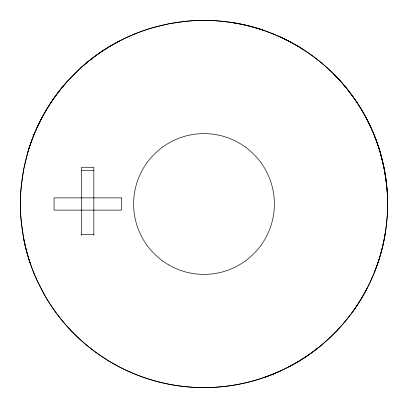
<?xml version="1.0" encoding="UTF-8"?>
<svg xmlns="http://www.w3.org/2000/svg" width="408" height="408" viewBox="0 0 408 408"><rect width="100%" height="100%" fill="white"/><g stroke="black" fill="none" stroke-linecap="round" stroke-linejoin="round"><path stroke-width="0.61" d="M385.769 229.867C382.867 250.339 376.451 270.28 366.93 288.629A184.865 184.865 0 0 1 352.099 312.492C342.832 325.074 332.005 336.483 319.913 346.377A184.962 184.962 0 0 1 288.624 366.925L280.204 371.035A182.152 182.152 0 0 1 263.466 377.701A184.197 184.197 0 0 1 212.65 387.391A182.437 182.437 0 0 1 195.35 387.396A184.217 184.217 0 0 1 152.781 380.307A182.172 182.172 0 0 1 127.796 371.035A184.35 184.35 0 0 1 103.209 357.444C90.178 348.825 78.224 338.599 67.723 327.027A184.482 184.482 0 0 1 45.614 296.825L36.965 280.204A182.172 182.172 0 0 1 30.299 263.466A184.034 184.034 0 0 1 23.659 238.399L21.221 221.274A182.575 182.575 0 0 1 21.221 186.726L23.659 169.601L27.693 152.781A182.172 182.172 0 0 1 36.965 127.796A184.513 184.513 0 0 1 67.723 80.973L80.973 67.723A184.544 184.544 0 0 1 119.376 41.081L127.796 36.965A182.172 182.172 0 0 1 152.781 27.693L169.601 23.659L186.726 21.221A182.58 182.58 0 0 1 221.279 21.221L229.867 22.241A184.436 184.436 0 0 1 263.466 30.294L273.37 34.012M33.293 136.415L34.012 134.63M134.63 34.007L136.42 33.293M273.37 373.993L271.58 374.707M81.6 170.34L93.84 170.34M81.6 234.6L93.84 234.6M135.971 374.529L135.298 374.264M271.585 33.293L280.204 36.965A184.477 184.477 0 0 1 304.791 50.556M327.032 67.723C349.003 87.521 365.986 112.73 376.263 140.454A183.049 183.049 0 0 1 380.317 152.781C385.137 169.397 387.595 186.696 387.6 204L387.396 195.35M333.826 74.174C344.837 85.262 354.44 97.716 362.391 111.17A184.023 184.023 0 0 1 371.04 127.791A181.744 181.744 0 0 1 376.263 140.454A182.779 182.779 0 0 1 380.317 152.781L384.346 169.601L386.784 186.726M34.007 273.37L33.293 271.58M93.84 235.12L93.84 167.28L81.6 167.28L81.6 235.12M385.111 173.859A183.804 183.804 0 0 1 384.351 238.405A183.411 183.411 0 0 1 374.707 271.585M280.204 36.965A184.36 184.36 0 0 1 326.981 67.687M229.867 22.241A184.232 184.232 0 0 1 263.466 30.299M80.968 67.718A184.681 184.681 0 0 1 119.376 41.081M67.723 80.973A184.426 184.426 0 0 0 36.97 127.796A182.606 182.606 0 0 0 27.693 152.781M30.299 263.466A184.115 184.115 0 0 1 23.659 238.399M280.204 371.035A182.274 182.274 0 0 1 263.466 377.701M319.913 346.377A184.799 184.799 0 0 1 288.624 366.925M366.93 288.629A185.038 185.038 0 0 1 352.099 312.492M374.707 136.496A183.411 183.411 0 0 1 385.111 173.936M121.38 197.88L54.06 197.88L54.06 210.12L121.38 210.12L121.38 197.88M168.81 264.95A70.38 70.38 0 0 0 274.38 204A70.38 70.38 0 0 0 168.81 143.05A70.38 70.38 0 0 0 168.81 264.95M105.142 358.714A183.6 183.6 0 0 0 387.416 212.257A183.6 183.6 0 0 0 119.442 41.029A183.6 183.6 0 0 0 105.142 358.714"/></g></svg>
